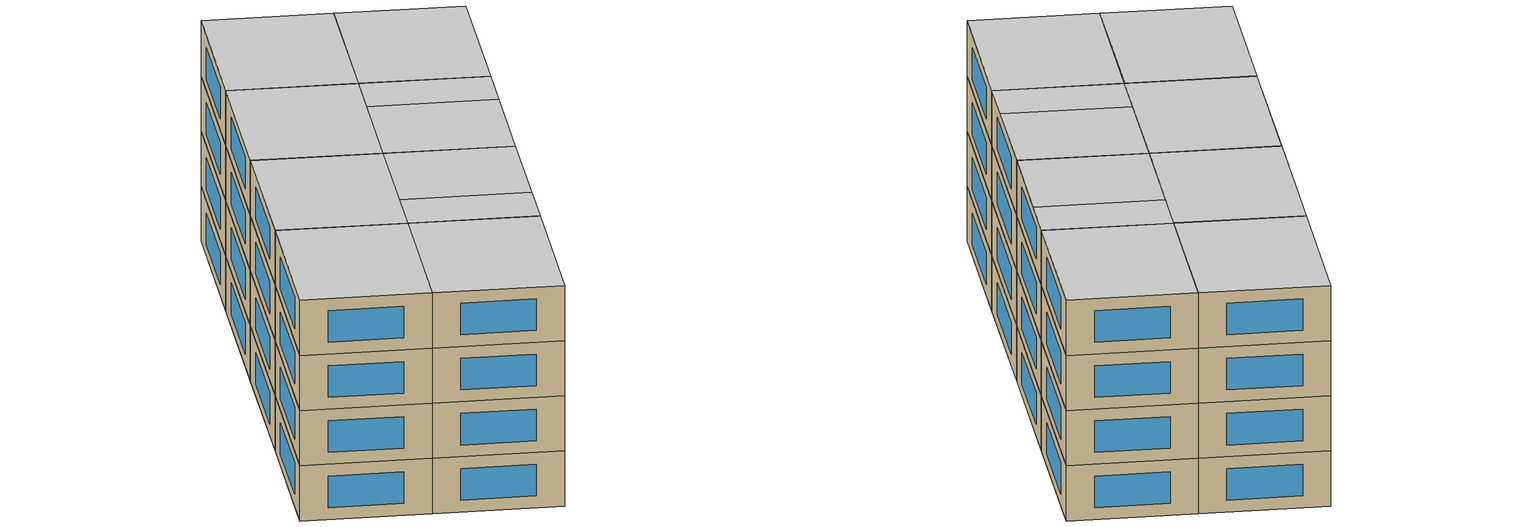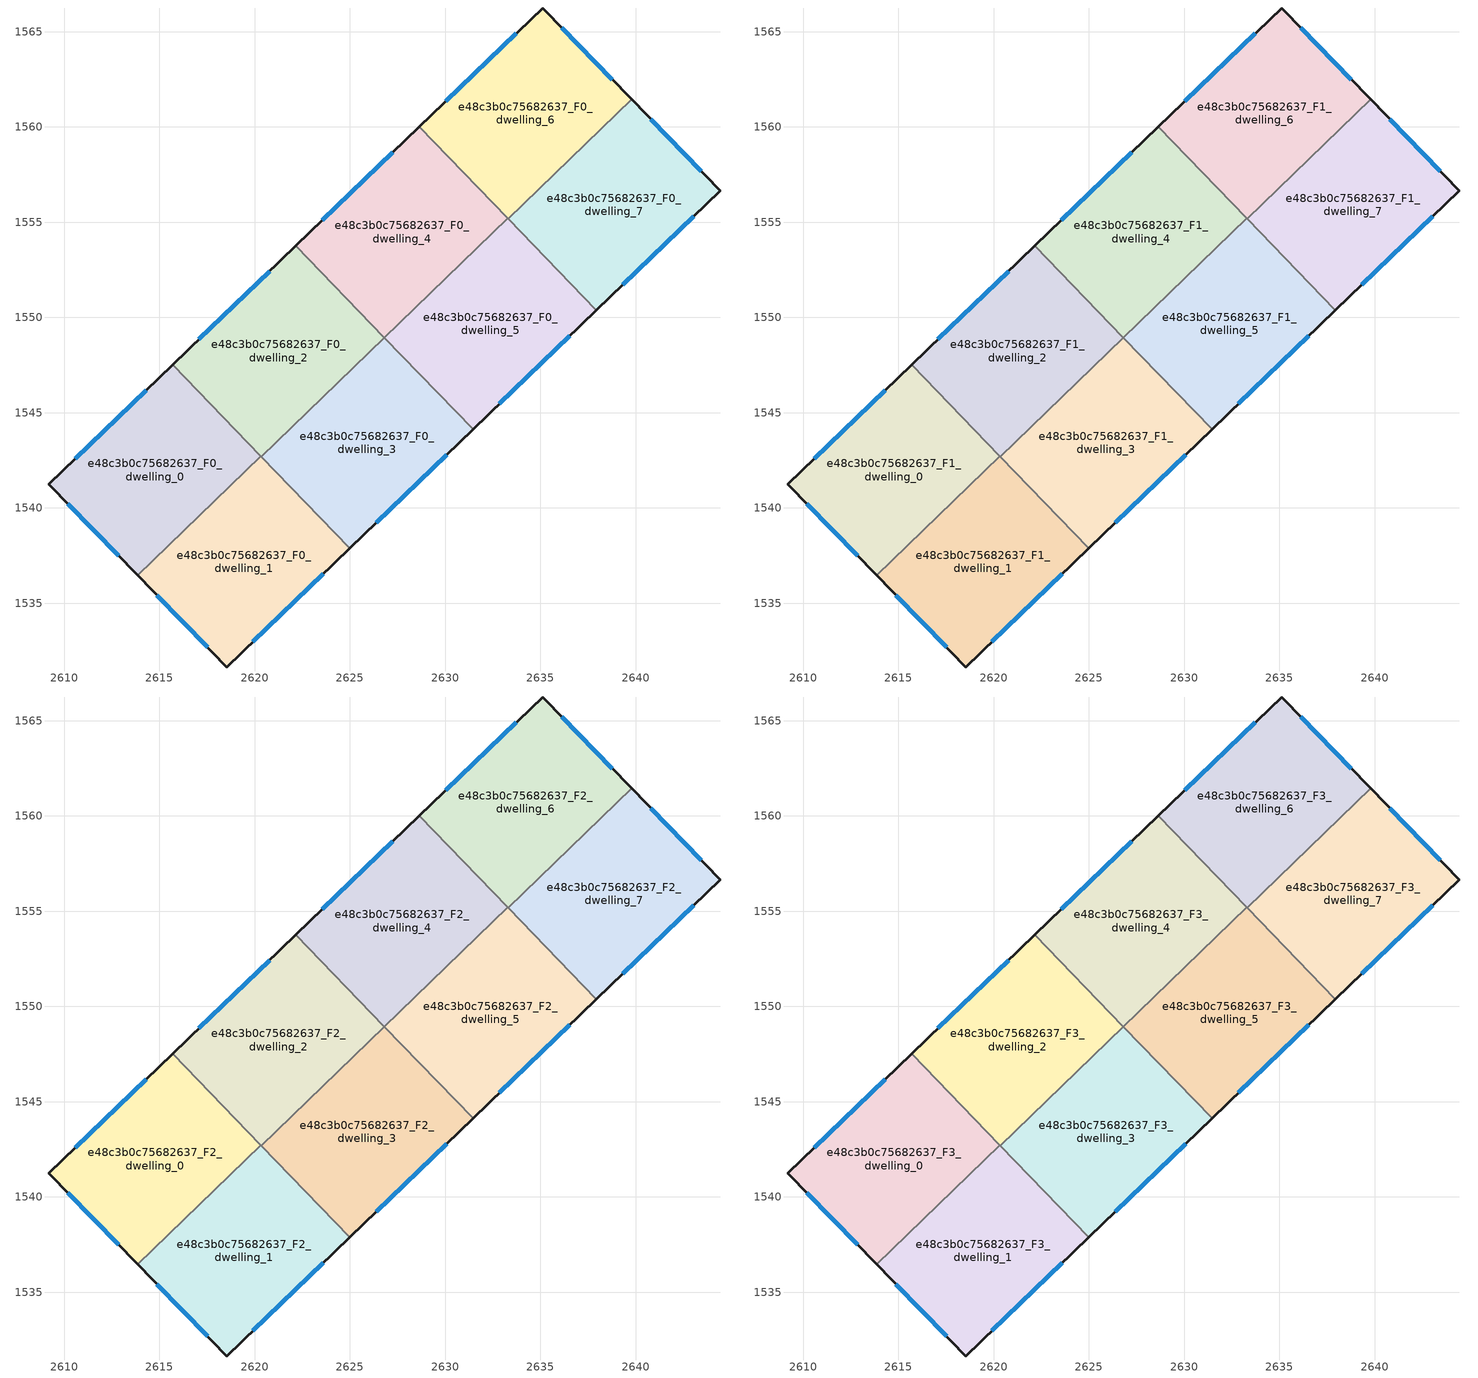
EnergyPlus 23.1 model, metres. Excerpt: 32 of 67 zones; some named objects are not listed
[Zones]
e48c3b0c75682637_F0_dwelling_0
 floor ground (EU_floor_Construction): 2615.69,1547.51 2620.33,1542.7 2613.86,1536.45 2609.2,1541.25 z0
 wall outside (EU_wall_Construction): 2615.69,1547.51 2609.2,1541.25 2613.86,1536.45 z0:3
 wall to e48c3b0c75682637_F0_dwelling_1 (EU_wall_Construction): 2613.86,1536.45 2620.33,1542.7 z0:3
 wall to e48c3b0c75682637_F0_dwelling_2 (EU_wall_Construction): 2620.33,1542.7 2615.69,1547.51 z0:3
 window (EU_Window_Construction): 2610.2,1540.22 2612.86,1537.48 / 2614.3,1546.17 2610.59,1542.59 z0.64:2.36
e48c3b0c75682637_F0_dwelling_1
 floor ground (EU_floor_Construction): 2620.33,1542.7 2624.99,1537.88 2618.53,1531.65 2613.86,1536.45 z0
 wall outside (EU_wall_Construction): 2613.86,1536.45 2618.53,1531.65 2624.99,1537.88 z0:3
 wall to e48c3b0c75682637_F0_dwelling_3 (EU_wall_Construction): 2624.99,1537.88 2620.34,1542.69 z0:3
 wall to e48c3b0c75682637_F0_dwelling_2 (EU_wall_Construction): 2620.34,1542.69 2620.33,1542.7 z0:3
 window (EU_Window_Construction): 2619.92,1532.98 2623.61,1536.54 / 2614.86,1535.42 2617.53,1532.68 z0.64:2.36
e48c3b0c75682637_F0_dwelling_2
 floor ground (EU_floor_Construction): 2622.17,1553.76 2626.82,1548.94 2620.34,1542.69 2615.69,1547.51 z0
 wall outside (EU_wall_Construction): 2622.17,1553.76 2615.69,1547.51 z0:3
 wall to e48c3b0c75682637_F0_dwelling_3 (EU_wall_Construction): 2620.34,1542.69 2626.82,1548.94 z0:3
 wall to e48c3b0c75682637_F0_dwelling_4 (EU_wall_Construction): 2626.82,1548.94 2622.17,1553.76 z0:3
 window (EU_Window_Construction): 2620.79,1552.42 2617.08,1548.85 z0.64:2.36
e48c3b0c75682637_F0_dwelling_3
 floor ground (EU_floor_Construction): 2626.82,1548.94 2631.47,1544.12 2624.99,1537.88 2620.34,1542.69 z0
 wall outside (EU_wall_Construction): 2624.99,1537.88 2631.47,1544.12 z0:3
 wall to e48c3b0c75682637_F0_dwelling_5 (EU_wall_Construction): 2631.47,1544.12 2626.82,1548.94 z0:3
 window (EU_Window_Construction): 2626.38,1539.21 2630.08,1542.79 z0.64:2.36
e48c3b0c75682637_F0_dwelling_4
 floor ground (EU_floor_Construction): 2628.65,1560.01 2633.3,1555.19 2626.82,1548.94 2622.17,1553.76 z0
 wall outside (EU_wall_Construction): 2628.65,1560.01 2622.17,1553.76 z0:3
 wall to e48c3b0c75682637_F0_dwelling_5 (EU_wall_Construction): 2626.82,1548.94 2633.3,1555.19 z0:3
 wall to e48c3b0c75682637_F0_dwelling_6 (EU_wall_Construction): 2633.3,1555.19 2628.65,1560.01 z0:3
 window (EU_Window_Construction): 2627.27,1558.67 2623.56,1555.1 z0.64:2.36
e48c3b0c75682637_F0_dwelling_5
 floor ground (EU_floor_Construction): 2633.3,1555.19 2637.95,1550.38 2631.47,1544.12 2626.82,1548.94 z0
 wall outside (EU_wall_Construction): 2631.47,1544.12 2637.95,1550.38 z0:3
 wall to e48c3b0c75682637_F0_dwelling_7 (EU_wall_Construction): 2637.95,1550.38 2633.31,1555.18 z0:3
 wall to e48c3b0c75682637_F0_dwelling_6 (EU_wall_Construction): 2633.31,1555.18 2633.3,1555.19 z0:3
 window (EU_Window_Construction): 2632.85,1545.46 2636.56,1549.04 z0.64:2.36
e48c3b0c75682637_F0_dwelling_6
 floor ground (EU_floor_Construction): 2635.12,1566.24 2639.79,1561.44 2633.31,1555.18 2628.65,1560.01 z0
 wall outside (EU_wall_Construction): 2639.79,1561.44 2635.12,1566.24 2628.65,1560.01 z0:3
 wall to e48c3b0c75682637_F0_dwelling_7 (EU_wall_Construction): 2633.31,1555.18 2639.79,1561.44 z0:3
 window (EU_Window_Construction): 2633.73,1564.9 2630.04,1561.34 / 2638.79,1562.47 2636.12,1565.21 z0.64:2.36
e48c3b0c75682637_F0_dwelling_7
 floor ground (EU_floor_Construction): 2639.79,1561.44 2644.45,1556.65 2637.95,1550.38 2633.31,1555.18 z0
 wall outside (EU_wall_Construction): 2637.95,1550.38 2644.45,1556.65 2639.79,1561.44 z0:3
 window (EU_Window_Construction): 2643.45,1557.67 2640.78,1560.41 / 2639.34,1551.72 2643.05,1555.3 z0.64:2.36
e48c3b0c75682637_F1_dwelling_0
 floor to e48c3b0c75682637_F0_dwelling_0 (EU_floor_Construction): 2615.69,1547.51 2620.33,1542.7 2613.86,1536.45 2609.2,1541.25 z3
 wall outside (EU_wall_Construction): 2615.69,1547.51 2609.2,1541.25 2613.86,1536.45 z3:6
 wall to e48c3b0c75682637_F1_dwelling_1 (EU_wall_Construction): 2613.86,1536.45 2620.33,1542.7 z3:6
 wall to e48c3b0c75682637_F1_dwelling_2 (EU_wall_Construction): 2620.33,1542.7 2615.69,1547.51 z3:6
 window (EU_Window_Construction): 2610.2,1540.22 2612.86,1537.48 / 2614.3,1546.17 2610.59,1542.59 z3.64:5.36
e48c3b0c75682637_F1_dwelling_1
 floor to e48c3b0c75682637_F0_dwelling_1 (EU_floor_Construction): 2620.33,1542.7 2624.99,1537.88 2618.53,1531.65 2613.86,1536.45 z3
 wall outside (EU_wall_Construction): 2613.86,1536.45 2618.53,1531.65 2624.99,1537.88 z3:6
 wall to e48c3b0c75682637_F1_dwelling_3 (EU_wall_Construction): 2624.99,1537.88 2620.34,1542.69 z3:6
 wall to e48c3b0c75682637_F1_dwelling_2 (EU_wall_Construction): 2620.34,1542.69 2620.33,1542.7 z3:6
 window (EU_Window_Construction): 2619.92,1532.98 2623.61,1536.54 / 2614.86,1535.42 2617.53,1532.68 z3.64:5.36
e48c3b0c75682637_F1_dwelling_2
 floor to e48c3b0c75682637_F0_dwelling_2 (EU_floor_Construction): 2622.17,1553.76 2626.82,1548.94 2620.34,1542.69 2615.69,1547.51 z3
 wall outside (EU_wall_Construction): 2622.17,1553.76 2615.69,1547.51 z3:6
 wall to e48c3b0c75682637_F1_dwelling_3 (EU_wall_Construction): 2620.34,1542.69 2626.82,1548.94 z3:6
 wall to e48c3b0c75682637_F1_dwelling_4 (EU_wall_Construction): 2626.82,1548.94 2622.17,1553.76 z3:6
 window (EU_Window_Construction): 2620.79,1552.42 2617.08,1548.85 z3.64:5.36
e48c3b0c75682637_F1_dwelling_3
 floor to e48c3b0c75682637_F0_dwelling_3 (EU_floor_Construction): 2626.82,1548.94 2631.47,1544.12 2624.99,1537.88 2620.34,1542.69 z3
 wall outside (EU_wall_Construction): 2624.99,1537.88 2631.47,1544.12 z3:6
 wall to e48c3b0c75682637_F1_dwelling_5 (EU_wall_Construction): 2631.47,1544.12 2626.82,1548.94 z3:6
 window (EU_Window_Construction): 2626.38,1539.21 2630.08,1542.79 z3.64:5.36
e48c3b0c75682637_F1_dwelling_4
 floor to e48c3b0c75682637_F0_dwelling_4 (EU_floor_Construction): 2628.65,1560.01 2633.3,1555.19 2626.82,1548.94 2622.17,1553.76 z3
 wall outside (EU_wall_Construction): 2628.65,1560.01 2622.17,1553.76 z3:6
 wall to e48c3b0c75682637_F1_dwelling_5 (EU_wall_Construction): 2626.82,1548.94 2633.3,1555.19 z3:6
 wall to e48c3b0c75682637_F1_dwelling_6 (EU_wall_Construction): 2633.3,1555.19 2628.65,1560.01 z3:6
 window (EU_Window_Construction): 2627.27,1558.67 2623.56,1555.1 z3.64:5.36
e48c3b0c75682637_F1_dwelling_5
 floor to e48c3b0c75682637_F0_dwelling_5 (EU_floor_Construction): 2633.3,1555.19 2637.95,1550.38 2631.47,1544.12 2626.82,1548.94 z3
 wall outside (EU_wall_Construction): 2631.47,1544.12 2637.95,1550.38 z3:6
 wall to e48c3b0c75682637_F1_dwelling_7 (EU_wall_Construction): 2637.95,1550.38 2633.31,1555.18 z3:6
 wall to e48c3b0c75682637_F1_dwelling_6 (EU_wall_Construction): 2633.31,1555.18 2633.3,1555.19 z3:6
 window (EU_Window_Construction): 2632.85,1545.46 2636.56,1549.04 z3.64:5.36
e48c3b0c75682637_F1_dwelling_6
 floor to e48c3b0c75682637_F0_dwelling_6 (EU_floor_Construction): 2635.12,1566.24 2639.79,1561.44 2633.31,1555.18 2628.65,1560.01 z3
 wall outside (EU_wall_Construction): 2639.79,1561.44 2635.12,1566.24 2628.65,1560.01 z3:6
 wall to e48c3b0c75682637_F1_dwelling_7 (EU_wall_Construction): 2633.31,1555.18 2639.79,1561.44 z3:6
 window (EU_Window_Construction): 2633.73,1564.9 2630.04,1561.34 / 2638.79,1562.47 2636.12,1565.21 z3.64:5.36
e48c3b0c75682637_F1_dwelling_7
 floor to e48c3b0c75682637_F0_dwelling_7 (EU_floor_Construction): 2639.79,1561.44 2644.45,1556.65 2637.95,1550.38 2633.31,1555.18 z3
 wall outside (EU_wall_Construction): 2637.95,1550.38 2644.45,1556.65 2639.79,1561.44 z3:6
 window (EU_Window_Construction): 2643.45,1557.67 2640.78,1560.41 / 2639.34,1551.72 2643.05,1555.3 z3.64:5.36
e48c3b0c75682637_F2_dwelling_0
 floor to e48c3b0c75682637_F1_dwelling_0 (EU_floor_Construction): 2615.69,1547.51 2620.33,1542.7 2613.86,1536.45 2609.2,1541.25 z6
 wall outside (EU_wall_Construction): 2615.69,1547.51 2609.2,1541.25 2613.86,1536.45 z6:9
 wall to e48c3b0c75682637_F2_dwelling_1 (EU_wall_Construction): 2613.86,1536.45 2620.33,1542.7 z6:9
 wall to e48c3b0c75682637_F2_dwelling_2 (EU_wall_Construction): 2620.33,1542.7 2615.69,1547.51 z6:9
 window (EU_Window_Construction): 2610.2,1540.22 2612.86,1537.48 / 2614.3,1546.17 2610.59,1542.59 z6.64:8.36
e48c3b0c75682637_F2_dwelling_1
 floor to e48c3b0c75682637_F1_dwelling_1 (EU_floor_Construction): 2620.33,1542.7 2624.99,1537.88 2618.53,1531.65 2613.86,1536.45 z6
 wall outside (EU_wall_Construction): 2613.86,1536.45 2618.53,1531.65 2624.99,1537.88 z6:9
 wall to e48c3b0c75682637_F2_dwelling_3 (EU_wall_Construction): 2624.99,1537.88 2620.34,1542.69 z6:9
 wall to e48c3b0c75682637_F2_dwelling_2 (EU_wall_Construction): 2620.34,1542.69 2620.33,1542.7 z6:9
 window (EU_Window_Construction): 2619.92,1532.98 2623.61,1536.54 / 2614.86,1535.42 2617.53,1532.68 z6.64:8.36
e48c3b0c75682637_F2_dwelling_2
 floor to e48c3b0c75682637_F1_dwelling_2 (EU_floor_Construction): 2622.17,1553.76 2626.82,1548.94 2620.34,1542.69 2615.69,1547.51 z6
 wall outside (EU_wall_Construction): 2622.17,1553.76 2615.69,1547.51 z6:9
 wall to e48c3b0c75682637_F2_dwelling_3 (EU_wall_Construction): 2620.34,1542.69 2626.82,1548.94 z6:9
 wall to e48c3b0c75682637_F2_dwelling_4 (EU_wall_Construction): 2626.82,1548.94 2622.17,1553.76 z6:9
 window (EU_Window_Construction): 2620.79,1552.42 2617.08,1548.85 z6.64:8.36
e48c3b0c75682637_F2_dwelling_3
 floor to e48c3b0c75682637_F1_dwelling_3 (EU_floor_Construction): 2626.82,1548.94 2631.47,1544.12 2624.99,1537.88 2620.34,1542.69 z6
 wall outside (EU_wall_Construction): 2624.99,1537.88 2631.47,1544.12 z6:9
 wall to e48c3b0c75682637_F2_dwelling_5 (EU_wall_Construction): 2631.47,1544.12 2626.82,1548.94 z6:9
 window (EU_Window_Construction): 2626.38,1539.21 2630.08,1542.79 z6.64:8.36
e48c3b0c75682637_F2_dwelling_4
 floor to e48c3b0c75682637_F1_dwelling_4 (EU_floor_Construction): 2628.65,1560.01 2633.3,1555.19 2626.82,1548.94 2622.17,1553.76 z6
 wall outside (EU_wall_Construction): 2628.65,1560.01 2622.17,1553.76 z6:9
 wall to e48c3b0c75682637_F2_dwelling_5 (EU_wall_Construction): 2626.82,1548.94 2633.3,1555.19 z6:9
 wall to e48c3b0c75682637_F2_dwelling_6 (EU_wall_Construction): 2633.3,1555.19 2628.65,1560.01 z6:9
 window (EU_Window_Construction): 2627.27,1558.67 2623.56,1555.1 z6.64:8.36
e48c3b0c75682637_F2_dwelling_5
 floor to e48c3b0c75682637_F1_dwelling_5 (EU_floor_Construction): 2633.3,1555.19 2637.95,1550.38 2631.47,1544.12 2626.82,1548.94 z6
 wall outside (EU_wall_Construction): 2631.47,1544.12 2637.95,1550.38 z6:9
 wall to e48c3b0c75682637_F2_dwelling_7 (EU_wall_Construction): 2637.95,1550.38 2633.31,1555.18 z6:9
 wall to e48c3b0c75682637_F2_dwelling_6 (EU_wall_Construction): 2633.31,1555.18 2633.3,1555.19 z6:9
 window (EU_Window_Construction): 2632.85,1545.46 2636.56,1549.04 z6.64:8.36
e48c3b0c75682637_F2_dwelling_6
 floor to e48c3b0c75682637_F1_dwelling_6 (EU_floor_Construction): 2635.12,1566.24 2639.79,1561.44 2633.31,1555.18 2628.65,1560.01 z6
 wall outside (EU_wall_Construction): 2639.79,1561.44 2635.12,1566.24 2628.65,1560.01 z6:9
 wall to e48c3b0c75682637_F2_dwelling_7 (EU_wall_Construction): 2633.31,1555.18 2639.79,1561.44 z6:9
 window (EU_Window_Construction): 2633.73,1564.9 2630.04,1561.34 / 2638.79,1562.47 2636.12,1565.21 z6.64:8.36
e48c3b0c75682637_F2_dwelling_7
 floor to e48c3b0c75682637_F1_dwelling_7 (EU_floor_Construction): 2639.79,1561.44 2644.45,1556.65 2637.95,1550.38 2633.31,1555.18 z6
 wall outside (EU_wall_Construction): 2637.95,1550.38 2644.45,1556.65 2639.79,1561.44 z6:9
 window (EU_Window_Construction): 2643.45,1557.67 2640.78,1560.41 / 2639.34,1551.72 2643.05,1555.3 z6.64:8.36
e48c3b0c75682637_F3_dwelling_0
 floor to e48c3b0c75682637_F2_dwelling_0 (EU_floor_Construction): 2615.69,1547.51 2620.33,1542.7 2613.86,1536.45 2609.2,1541.25 z9
 wall outside (EU_wall_Construction): 2615.69,1547.51 2609.2,1541.25 2613.86,1536.45 z9:12
 wall to e48c3b0c75682637_F3_dwelling_1 (EU_wall_Construction): 2613.86,1536.45 2620.33,1542.7 z9:12
 wall to e48c3b0c75682637_F3_dwelling_2 (EU_wall_Construction): 2620.33,1542.7 2615.69,1547.51 z9:12
 window (EU_Window_Construction): 2610.2,1540.22 2612.86,1537.48 / 2614.3,1546.17 2610.59,1542.59 z9.64:11.36
 ceiling to e48c3b0c75682637_F4_dwelling_3 (EU_floor_Construction): 2620.32,1542.69 2615.68,1547.5 2609.2,1541.25 2613.86,1536.45 z12
 ceiling to e48c3b0c75682637_F4_dwelling_2 (EU_floor_Construction): 2620.33,1542.7 2615.69,1547.51 2615.68,1547.5 2620.32,1542.69 z12
e48c3b0c75682637_F3_dwelling_1
 floor to e48c3b0c75682637_F2_dwelling_1 (EU_floor_Construction): 2620.33,1542.7 2624.99,1537.88 2618.53,1531.65 2613.86,1536.45 z9
 wall outside (EU_wall_Construction): 2613.86,1536.45 2618.53,1531.65 2624.99,1537.88 z9:12
 wall to e48c3b0c75682637_F3_dwelling_3 (EU_wall_Construction): 2624.99,1537.88 2620.34,1542.69 z9:12
 wall to e48c3b0c75682637_F3_dwelling_2 (EU_wall_Construction): 2620.34,1542.69 2620.33,1542.7 z9:12
 window (EU_Window_Construction): 2619.92,1532.98 2623.61,1536.54 / 2614.86,1535.42 2617.53,1532.68 z9.64:11.36
 ceiling to e48c3b0c75682637_F4_dwelling_6 (EU_floor_Construction): 2624.99,1537.88 2620.34,1542.69 2613.87,1536.45 2618.53,1531.65 z12
 ceiling to e48c3b0c75682637_F4_dwelling_3 (EU_floor_Construction): 2620.33,1542.68 2620.32,1542.69 2613.86,1536.45 2613.87,1536.45 z12
e48c3b0c75682637_F3_dwelling_2
 floor to e48c3b0c75682637_F2_dwelling_2 (EU_floor_Construction): 2622.17,1553.76 2626.82,1548.94 2620.34,1542.69 2615.69,1547.51 z9
 wall outside (EU_wall_Construction): 2622.17,1553.76 2615.69,1547.51 z9:12
 wall to e48c3b0c75682637_F3_dwelling_3 (EU_wall_Construction): 2620.34,1542.69 2626.82,1548.94 z9:12
 wall to e48c3b0c75682637_F3_dwelling_4 (EU_wall_Construction): 2626.82,1548.94 2622.17,1553.76 z9:12
 window (EU_Window_Construction): 2620.79,1552.42 2617.08,1548.85 z9.64:11.36
 ceiling to e48c3b0c75682637_F4_dwelling_2 (EU_floor_Construction): 2626.81,1548.93 2622.16,1553.75 2615.69,1547.51 2620.34,1542.69 z12
 ceiling to e48c3b0c75682637_F4_dwelling_1 (EU_floor_Construction): 2626.82,1548.94 2622.17,1553.76 2622.16,1553.75 2626.81,1548.93 z12
e48c3b0c75682637_F3_dwelling_3
 floor to e48c3b0c75682637_F2_dwelling_3 (EU_floor_Construction): 2626.82,1548.94 2631.47,1544.12 2624.99,1537.88 2620.34,1542.69 z9
 wall outside (EU_wall_Construction): 2624.99,1537.88 2631.47,1544.12 z9:12
 wall to e48c3b0c75682637_F3_dwelling_5 (EU_wall_Construction): 2631.47,1544.12 2626.82,1548.94 z9:12
 window (EU_Window_Construction): 2626.38,1539.21 2630.08,1542.79 z9.64:11.36
 ceiling to e48c3b0c75682637_F4_dwelling_6 (EU_floor_Construction): 2627.16,1539.97 2622.51,1544.79 2620.34,1542.69 2624.99,1537.88 z12
 ceiling to e48c3b0c75682637_F4_dwelling_5 (EU_floor_Construction): 2631.47,1544.13 2626.82,1548.94 2622.51,1544.79 2627.16,1539.97 z12
e48c3b0c75682637_F3_dwelling_4
 floor to e48c3b0c75682637_F2_dwelling_4 (EU_floor_Construction): 2628.65,1560.01 2633.3,1555.19 2626.82,1548.94 2622.17,1553.76 z9
 wall outside (EU_wall_Construction): 2628.65,1560.01 2622.17,1553.76 z9:12
 wall to e48c3b0c75682637_F3_dwelling_5 (EU_wall_Construction): 2626.82,1548.94 2633.3,1555.19 z9:12
 wall to e48c3b0c75682637_F3_dwelling_6 (EU_wall_Construction): 2633.3,1555.19 2628.65,1560.01 z9:12
 window (EU_Window_Construction): 2627.27,1558.67 2623.56,1555.1 z9.64:11.36
 ceiling to e48c3b0c75682637_F4_dwelling_1 (EU_floor_Construction): 2633.29,1555.18 2628.64,1560 2622.17,1553.76 2626.82,1548.94 z12
 ceiling to e48c3b0c75682637_F4_dwelling_0 (EU_floor_Construction): 2633.3,1555.19 2628.65,1560.01 2628.64,1560 2633.29,1555.18 z12
e48c3b0c75682637_F3_dwelling_5
 floor to e48c3b0c75682637_F2_dwelling_5 (EU_floor_Construction): 2633.3,1555.19 2637.95,1550.38 2631.47,1544.12 2626.82,1548.94 z9
 wall outside (EU_wall_Construction): 2631.47,1544.12 2637.95,1550.38 z9:12
 wall to e48c3b0c75682637_F3_dwelling_7 (EU_wall_Construction): 2637.95,1550.38 2633.31,1555.18 z9:12
 wall to e48c3b0c75682637_F3_dwelling_6 (EU_wall_Construction): 2633.31,1555.18 2633.3,1555.19 z9:12
 window (EU_Window_Construction): 2632.85,1545.46 2636.56,1549.04 z9.64:11.36
 ceiling to e48c3b0c75682637_F4_dwelling_5 (EU_floor_Construction): 2635.8,1548.3 2631.15,1553.12 2626.82,1548.94 2631.47,1544.13 z12
 ceiling to e48c3b0c75682637_F4_dwelling_4 (EU_floor_Construction): 2637.95,1550.38 2633.3,1555.19 2631.15,1553.12 2635.8,1548.3 z12
e48c3b0c75682637_F3_dwelling_6
 floor to e48c3b0c75682637_F2_dwelling_6 (EU_floor_Construction): 2635.12,1566.24 2639.79,1561.44 2633.31,1555.18 2628.65,1560.01 z9
 wall outside (EU_wall_Construction): 2639.79,1561.44 2635.12,1566.24 2628.65,1560.01 z9:12
 wall to e48c3b0c75682637_F3_dwelling_7 (EU_wall_Construction): 2633.31,1555.18 2639.79,1561.44 z9:12
 window (EU_Window_Construction): 2633.73,1564.9 2630.04,1561.34 / 2638.79,1562.47 2636.12,1565.21 z9.64:11.36
 ceiling to e48c3b0c75682637_F4_dwelling_0 (EU_floor_Construction): 2639.78,1561.45 2635.12,1566.24 2628.65,1560.01 2633.3,1555.19 z12
 ceiling to e48c3b0c75682637_F4_dwelling_4 (EU_floor_Construction): 2639.79,1561.44 2639.78,1561.45 2633.3,1555.19 2633.31,1555.18 z12
e48c3b0c75682637_F3_dwelling_7
 floor to e48c3b0c75682637_F2_dwelling_7 (EU_floor_Construction): 2639.79,1561.44 2644.45,1556.65 2637.95,1550.38 2633.31,1555.18 z9
 wall outside (EU_wall_Construction): 2637.95,1550.38 2644.45,1556.65 2639.79,1561.44 z9:12
 window (EU_Window_Construction): 2643.45,1557.67 2640.78,1560.41 / 2639.34,1551.72 2643.05,1555.3 z9.64:11.36
 ceiling to e48c3b0c75682637_F4_dwelling_4 (EU_floor_Construction): 2644.45,1556.65 2639.79,1561.44 2633.31,1555.18 2637.95,1550.38 z12
[Building]
EU S2 Campaign: North Axis=0; Terrain=City; Solar Distribution=FullExterior
[Site:Location]
Yerevan-Zvartnots.Intl.AP: Latitude=40.15; Longitude=44.383; Time Zone=4; Elevation=854
[SizingPeriod:WeatherFileDays]
AnnualSizingPeriod: Begin Month=1; Begin Day of Month=1; End Month=12; End Day of Month=31; Day of Week for Start Day=Monday; Use Weather File Daylight Saving Period=No; Use Weather File Rain and Snow Indicators=No
[MATERIAL]
EU_InternalMass_Material: Roughness=MediumRough; Thickness=0.1; Conductivity=1; Density=1800; Specific Heat=900; Thermal Absorptance=0.9; Solar Absorptance=0.7; Visible Absorptance=0.7
[MATERIAL:NOMASS] Roughness=MediumRough; Thermal Absorptance=0.9; Solar Absorptance=0.7; Visible Absorptance=0.7
Name | Thermal Resistance
EU_wall_NoMass | 1.05043
EU_floor_NoMass | 0.478065
[WINDOWMATERIAL:SIMPLEGLAZINGSYSTEM]
EU_Window_SimpleGlazing: UFactor=2.5566; Solar Heat Gain Coefficient=0.75; Visible Transmittance=0.75
[CONSTRUCTION]
EU_wall_Construction: EU_wall_NoMass
EU_floor_Construction: EU_floor_NoMass
EU_Window_Construction: EU_Window_SimpleGlazing
EU_InternalMass_Construction: EU_InternalMass_Material
[ZONE] Type=1; Multiplier=1; Ceiling Height=autocalculate; Floor Area=autocalculate; Part of Total Floor Area=Yes
Name | Volume
e48c3b0c75682637_F0_dwelling_0; e48c3b0c75682637_F1_dwelling_0; e48c3b0c75682637_F2_dwelling_0; e48c3b0c75682637_F3_dwelling_0; e48c3b0c75682637_F0_dwelling_3; e48c3b0c75682637_F1_dwelling_3; e48c3b0c75682637_F2_dwelling_3; e48c3b0c75682637_F3_dwelling_3 | 180.735
e48c3b0c75682637_F0_dwelling_1; e48c3b0c75682637_F1_dwelling_1; e48c3b0c75682637_F2_dwelling_1; e48c3b0c75682637_F3_dwelling_1 | 180.736
e48c3b0c75682637_F0_dwelling_2; e48c3b0c75682637_F1_dwelling_2; e48c3b0c75682637_F2_dwelling_2; e48c3b0c75682637_F3_dwelling_2 | 180.753
e48c3b0c75682637_F0_dwelling_4; e48c3b0c75682637_F1_dwelling_4; e48c3b0c75682637_F2_dwelling_4; e48c3b0c75682637_F3_dwelling_4 | 180.738
e48c3b0c75682637_F0_dwelling_5; e48c3b0c75682637_F1_dwelling_5; e48c3b0c75682637_F2_dwelling_5; e48c3b0c75682637_F3_dwelling_5 | 180.754
e48c3b0c75682637_F0_dwelling_6; e48c3b0c75682637_F1_dwelling_6; e48c3b0c75682637_F2_dwelling_6; e48c3b0c75682637_F3_dwelling_6 | 180.728
e48c3b0c75682637_F0_dwelling_7; e48c3b0c75682637_F1_dwelling_7; e48c3b0c75682637_F2_dwelling_7; e48c3b0c75682637_F3_dwelling_7 | 180.757
[INTERNALMASS] Construction=EU_InternalMass_Construction
Name | Zone or ZoneList | Surface Area
e48c3b0c75682637_F0_dwelling_0_EU_InternalMass | e48c3b0c75682637_F0_dwelling_0 | 60.245
e48c3b0c75682637_F0_dwelling_1_EU_InternalMass | e48c3b0c75682637_F0_dwelling_1 | 60.2454
e48c3b0c75682637_F0_dwelling_2_EU_InternalMass | e48c3b0c75682637_F0_dwelling_2 | 60.251
e48c3b0c75682637_F0_dwelling_3_EU_InternalMass | e48c3b0c75682637_F0_dwelling_3 | 60.2451
e48c3b0c75682637_F0_dwelling_4_EU_InternalMass | e48c3b0c75682637_F0_dwelling_4 | 60.2461
e48c3b0c75682637_F0_dwelling_5_EU_InternalMass | e48c3b0c75682637_F0_dwelling_5 | 60.2513
e48c3b0c75682637_F0_dwelling_6_EU_InternalMass | e48c3b0c75682637_F0_dwelling_6 | 60.2428
e48c3b0c75682637_F0_dwelling_7_EU_InternalMass | e48c3b0c75682637_F0_dwelling_7 | 60.252
e48c3b0c75682637_F1_dwelling_0_EU_InternalMass | e48c3b0c75682637_F1_dwelling_0 | 60.245
e48c3b0c75682637_F1_dwelling_1_EU_InternalMass | e48c3b0c75682637_F1_dwelling_1 | 60.2454
e48c3b0c75682637_F1_dwelling_2_EU_InternalMass | e48c3b0c75682637_F1_dwelling_2 | 60.251
e48c3b0c75682637_F1_dwelling_3_EU_InternalMass | e48c3b0c75682637_F1_dwelling_3 | 60.2451
e48c3b0c75682637_F1_dwelling_4_EU_InternalMass | e48c3b0c75682637_F1_dwelling_4 | 60.2461
e48c3b0c75682637_F1_dwelling_5_EU_InternalMass | e48c3b0c75682637_F1_dwelling_5 | 60.2513
e48c3b0c75682637_F1_dwelling_6_EU_InternalMass | e48c3b0c75682637_F1_dwelling_6 | 60.2428
e48c3b0c75682637_F1_dwelling_7_EU_InternalMass | e48c3b0c75682637_F1_dwelling_7 | 60.252
e48c3b0c75682637_F2_dwelling_0_EU_InternalMass | e48c3b0c75682637_F2_dwelling_0 | 60.245
e48c3b0c75682637_F2_dwelling_1_EU_InternalMass | e48c3b0c75682637_F2_dwelling_1 | 60.2454
e48c3b0c75682637_F2_dwelling_2_EU_InternalMass | e48c3b0c75682637_F2_dwelling_2 | 60.251
e48c3b0c75682637_F2_dwelling_3_EU_InternalMass | e48c3b0c75682637_F2_dwelling_3 | 60.2451
e48c3b0c75682637_F2_dwelling_4_EU_InternalMass | e48c3b0c75682637_F2_dwelling_4 | 60.2461
e48c3b0c75682637_F2_dwelling_5_EU_InternalMass | e48c3b0c75682637_F2_dwelling_5 | 60.2513
e48c3b0c75682637_F2_dwelling_6_EU_InternalMass | e48c3b0c75682637_F2_dwelling_6 | 60.2428
e48c3b0c75682637_F2_dwelling_7_EU_InternalMass | e48c3b0c75682637_F2_dwelling_7 | 60.252
e48c3b0c75682637_F3_dwelling_0_EU_InternalMass | e48c3b0c75682637_F3_dwelling_0 | 60.245
e48c3b0c75682637_F3_dwelling_1_EU_InternalMass | e48c3b0c75682637_F3_dwelling_1 | 60.2454
e48c3b0c75682637_F3_dwelling_2_EU_InternalMass | e48c3b0c75682637_F3_dwelling_2 | 60.251
e48c3b0c75682637_F3_dwelling_3_EU_InternalMass | e48c3b0c75682637_F3_dwelling_3 | 60.2451
e48c3b0c75682637_F3_dwelling_4_EU_InternalMass | e48c3b0c75682637_F3_dwelling_4 | 60.2461
e48c3b0c75682637_F3_dwelling_5_EU_InternalMass | e48c3b0c75682637_F3_dwelling_5 | 60.2513
e48c3b0c75682637_F3_dwelling_6_EU_InternalMass | e48c3b0c75682637_F3_dwelling_6 | 60.2428
e48c3b0c75682637_F3_dwelling_7_EU_InternalMass | e48c3b0c75682637_F3_dwelling_7 | 60.252
[OTHEREQUIPMENT] Fuel Type=Electricity; Design Level Calculation Method=Watts/Area; Power per Zone Floor Area=1; Fraction Latent=0; Fraction Radiant=0; Fraction Lost=0; Carbon Dioxide Generation Rate=0; EndUse Subcategory=EU_Step8_InternalGains
Name | Zone or ZoneList or Space or SpaceList | Schedule
EU_Step8_InternalGain_e48c3b0c75682637_F0_dwelling_0_f000 | e48c3b0c75682637_F0_dwelling_0 | EU_Step8_GainSchedule_e48c3b0c75682637_F0_dwelling_0_f000
EU_Step8_InternalGain_e48c3b0c75682637_F0_dwelling_1_f000 | e48c3b0c75682637_F0_dwelling_1 | EU_Step8_GainSchedule_e48c3b0c75682637_F0_dwelling_1_f000
EU_Step8_InternalGain_e48c3b0c75682637_F0_dwelling_2_f000 | e48c3b0c75682637_F0_dwelling_2 | EU_Step8_GainSchedule_e48c3b0c75682637_F0_dwelling_2_f000
EU_Step8_InternalGain_e48c3b0c75682637_F0_dwelling_3_f000 | e48c3b0c75682637_F0_dwelling_3 | EU_Step8_GainSchedule_e48c3b0c75682637_F0_dwelling_3_f000
EU_Step8_InternalGain_e48c3b0c75682637_F0_dwelling_4_f000 | e48c3b0c75682637_F0_dwelling_4 | EU_Step8_GainSchedule_e48c3b0c75682637_F0_dwelling_4_f000
EU_Step8_InternalGain_e48c3b0c75682637_F0_dwelling_5_f000 | e48c3b0c75682637_F0_dwelling_5 | EU_Step8_GainSchedule_e48c3b0c75682637_F0_dwelling_5_f000
EU_Step8_InternalGain_e48c3b0c75682637_F0_dwelling_6_f000 | e48c3b0c75682637_F0_dwelling_6 | EU_Step8_GainSchedule_e48c3b0c75682637_F0_dwelling_6_f000
EU_Step8_InternalGain_e48c3b0c75682637_F0_dwelling_7_f000 | e48c3b0c75682637_F0_dwelling_7 | EU_Step8_GainSchedule_e48c3b0c75682637_F0_dwelling_7_f000
EU_Step8_InternalGain_e48c3b0c75682637_F1_dwelling_0_f000 | e48c3b0c75682637_F1_dwelling_0 | EU_Step8_GainSchedule_e48c3b0c75682637_F1_dwelling_0_f000
EU_Step8_InternalGain_e48c3b0c75682637_F1_dwelling_1_f000 | e48c3b0c75682637_F1_dwelling_1 | EU_Step8_GainSchedule_e48c3b0c75682637_F1_dwelling_1_f000
EU_Step8_InternalGain_e48c3b0c75682637_F1_dwelling_2_f000 | e48c3b0c75682637_F1_dwelling_2 | EU_Step8_GainSchedule_e48c3b0c75682637_F1_dwelling_2_f000
EU_Step8_InternalGain_e48c3b0c75682637_F1_dwelling_3_f000 | e48c3b0c75682637_F1_dwelling_3 | EU_Step8_GainSchedule_e48c3b0c75682637_F1_dwelling_3_f000
EU_Step8_InternalGain_e48c3b0c75682637_F1_dwelling_4_f000 | e48c3b0c75682637_F1_dwelling_4 | EU_Step8_GainSchedule_e48c3b0c75682637_F1_dwelling_4_f000
EU_Step8_InternalGain_e48c3b0c75682637_F1_dwelling_5_f000 | e48c3b0c75682637_F1_dwelling_5 | EU_Step8_GainSchedule_e48c3b0c75682637_F1_dwelling_5_f000
EU_Step8_InternalGain_e48c3b0c75682637_F1_dwelling_6_f000 | e48c3b0c75682637_F1_dwelling_6 | EU_Step8_GainSchedule_e48c3b0c75682637_F1_dwelling_6_f000
EU_Step8_InternalGain_e48c3b0c75682637_F1_dwelling_7_f000 | e48c3b0c75682637_F1_dwelling_7 | EU_Step8_GainSchedule_e48c3b0c75682637_F1_dwelling_7_f000
EU_Step8_InternalGain_e48c3b0c75682637_F2_dwelling_0_f000 | e48c3b0c75682637_F2_dwelling_0 | EU_Step8_GainSchedule_e48c3b0c75682637_F2_dwelling_0_f000
EU_Step8_InternalGain_e48c3b0c75682637_F2_dwelling_1_f000 | e48c3b0c75682637_F2_dwelling_1 | EU_Step8_GainSchedule_e48c3b0c75682637_F2_dwelling_1_f000
EU_Step8_InternalGain_e48c3b0c75682637_F2_dwelling_2_f000 | e48c3b0c75682637_F2_dwelling_2 | EU_Step8_GainSchedule_e48c3b0c75682637_F2_dwelling_2_f000
EU_Step8_InternalGain_e48c3b0c75682637_F2_dwelling_3_f000 | e48c3b0c75682637_F2_dwelling_3 | EU_Step8_GainSchedule_e48c3b0c75682637_F2_dwelling_3_f000
EU_Step8_InternalGain_e48c3b0c75682637_F2_dwelling_4_f000 | e48c3b0c75682637_F2_dwelling_4 | EU_Step8_GainSchedule_e48c3b0c75682637_F2_dwelling_4_f000
EU_Step8_InternalGain_e48c3b0c75682637_F2_dwelling_5_f000 | e48c3b0c75682637_F2_dwelling_5 | EU_Step8_GainSchedule_e48c3b0c75682637_F2_dwelling_5_f000
EU_Step8_InternalGain_e48c3b0c75682637_F2_dwelling_6_f000 | e48c3b0c75682637_F2_dwelling_6 | EU_Step8_GainSchedule_e48c3b0c75682637_F2_dwelling_6_f000
EU_Step8_InternalGain_e48c3b0c75682637_F2_dwelling_7_f000 | e48c3b0c75682637_F2_dwelling_7 | EU_Step8_GainSchedule_e48c3b0c75682637_F2_dwelling_7_f000
EU_Step8_InternalGain_e48c3b0c75682637_F3_dwelling_0_f000 | e48c3b0c75682637_F3_dwelling_0 | EU_Step8_GainSchedule_e48c3b0c75682637_F3_dwelling_0_f000
EU_Step8_InternalGain_e48c3b0c75682637_F3_dwelling_1_f000 | e48c3b0c75682637_F3_dwelling_1 | EU_Step8_GainSchedule_e48c3b0c75682637_F3_dwelling_1_f000
EU_Step8_InternalGain_e48c3b0c75682637_F3_dwelling_2_f000 | e48c3b0c75682637_F3_dwelling_2 | EU_Step8_GainSchedule_e48c3b0c75682637_F3_dwelling_2_f000
EU_Step8_InternalGain_e48c3b0c75682637_F3_dwelling_3_f000 | e48c3b0c75682637_F3_dwelling_3 | EU_Step8_GainSchedule_e48c3b0c75682637_F3_dwelling_3_f000
EU_Step8_InternalGain_e48c3b0c75682637_F3_dwelling_4_f000 | e48c3b0c75682637_F3_dwelling_4 | EU_Step8_GainSchedule_e48c3b0c75682637_F3_dwelling_4_f000
EU_Step8_InternalGain_e48c3b0c75682637_F3_dwelling_5_f000 | e48c3b0c75682637_F3_dwelling_5 | EU_Step8_GainSchedule_e48c3b0c75682637_F3_dwelling_5_f000
EU_Step8_InternalGain_e48c3b0c75682637_F3_dwelling_6_f000 | e48c3b0c75682637_F3_dwelling_6 | EU_Step8_GainSchedule_e48c3b0c75682637_F3_dwelling_6_f000
EU_Step8_InternalGain_e48c3b0c75682637_F3_dwelling_7_f000 | e48c3b0c75682637_F3_dwelling_7 | EU_Step8_GainSchedule_e48c3b0c75682637_F3_dwelling_7_f000
[ZONEVENTILATION:DESIGNFLOWRATE] Schedule=EU_AlwaysOn; Design Flow Rate Calculation Method=AirChanges/Hour; Air Changes per Hour=0.557805; Ventilation Type=Natural; Fan Pressure Rise=0; Fan Total Efficiency=1; Constant Term Coefficient=1; Temperature Term Coefficient=0; Velocity Term Coefficient=0; Velocity Squared Term Coefficient=0; Minimum Indoor Temperature=-100; Maximum Indoor Temperature=100; Delta Temperature=-100; Minimum Outdoor Temperature=-100; Maximum Outdoor Temperature=100; Maximum Wind Speed=40
Name | Zone or ZoneList or Space or SpaceList
EU_ConstantAir_e48c3b0c75682637_F0_dwelling_0 | e48c3b0c75682637_F0_dwelling_0
EU_ConstantAir_e48c3b0c75682637_F0_dwelling_1 | e48c3b0c75682637_F0_dwelling_1
EU_ConstantAir_e48c3b0c75682637_F0_dwelling_2 | e48c3b0c75682637_F0_dwelling_2
EU_ConstantAir_e48c3b0c75682637_F0_dwelling_3 | e48c3b0c75682637_F0_dwelling_3
EU_ConstantAir_e48c3b0c75682637_F0_dwelling_4 | e48c3b0c75682637_F0_dwelling_4
EU_ConstantAir_e48c3b0c75682637_F0_dwelling_5 | e48c3b0c75682637_F0_dwelling_5
EU_ConstantAir_e48c3b0c75682637_F0_dwelling_6 | e48c3b0c75682637_F0_dwelling_6
EU_ConstantAir_e48c3b0c75682637_F0_dwelling_7 | e48c3b0c75682637_F0_dwelling_7
EU_ConstantAir_e48c3b0c75682637_F1_dwelling_0 | e48c3b0c75682637_F1_dwelling_0
EU_ConstantAir_e48c3b0c75682637_F1_dwelling_1 | e48c3b0c75682637_F1_dwelling_1
EU_ConstantAir_e48c3b0c75682637_F1_dwelling_2 | e48c3b0c75682637_F1_dwelling_2
EU_ConstantAir_e48c3b0c75682637_F1_dwelling_3 | e48c3b0c75682637_F1_dwelling_3
EU_ConstantAir_e48c3b0c75682637_F1_dwelling_4 | e48c3b0c75682637_F1_dwelling_4
EU_ConstantAir_e48c3b0c75682637_F1_dwelling_5 | e48c3b0c75682637_F1_dwelling_5
EU_ConstantAir_e48c3b0c75682637_F1_dwelling_6 | e48c3b0c75682637_F1_dwelling_6
EU_ConstantAir_e48c3b0c75682637_F1_dwelling_7 | e48c3b0c75682637_F1_dwelling_7
EU_ConstantAir_e48c3b0c75682637_F2_dwelling_0 | e48c3b0c75682637_F2_dwelling_0
EU_ConstantAir_e48c3b0c75682637_F2_dwelling_1 | e48c3b0c75682637_F2_dwelling_1
EU_ConstantAir_e48c3b0c75682637_F2_dwelling_2 | e48c3b0c75682637_F2_dwelling_2
EU_ConstantAir_e48c3b0c75682637_F2_dwelling_3 | e48c3b0c75682637_F2_dwelling_3
EU_ConstantAir_e48c3b0c75682637_F2_dwelling_4 | e48c3b0c75682637_F2_dwelling_4
EU_ConstantAir_e48c3b0c75682637_F2_dwelling_5 | e48c3b0c75682637_F2_dwelling_5
EU_ConstantAir_e48c3b0c75682637_F2_dwelling_6 | e48c3b0c75682637_F2_dwelling_6
EU_ConstantAir_e48c3b0c75682637_F2_dwelling_7 | e48c3b0c75682637_F2_dwelling_7
EU_ConstantAir_e48c3b0c75682637_F3_dwelling_0 | e48c3b0c75682637_F3_dwelling_0
EU_ConstantAir_e48c3b0c75682637_F3_dwelling_1 | e48c3b0c75682637_F3_dwelling_1
EU_ConstantAir_e48c3b0c75682637_F3_dwelling_2 | e48c3b0c75682637_F3_dwelling_2
EU_ConstantAir_e48c3b0c75682637_F3_dwelling_3 | e48c3b0c75682637_F3_dwelling_3
EU_ConstantAir_e48c3b0c75682637_F3_dwelling_4 | e48c3b0c75682637_F3_dwelling_4
EU_ConstantAir_e48c3b0c75682637_F3_dwelling_5 | e48c3b0c75682637_F3_dwelling_5
EU_ConstantAir_e48c3b0c75682637_F3_dwelling_6 | e48c3b0c75682637_F3_dwelling_6
EU_ConstantAir_e48c3b0c75682637_F3_dwelling_7 | e48c3b0c75682637_F3_dwelling_7
[HVACTEMPLATE:THERMOSTAT] Constant Heating Setpoint=20; Constant Cooling Setpoint=50
EU_HeatOnly_e48c3b0c75682637_F0_dwelling_0; EU_HeatOnly_e48c3b0c75682637_F0_dwelling_1; EU_HeatOnly_e48c3b0c75682637_F0_dwelling_2; EU_HeatOnly_e48c3b0c75682637_F0_dwelling_3; EU_HeatOnly_e48c3b0c75682637_F0_dwelling_4; EU_HeatOnly_e48c3b0c75682637_F0_dwelling_5; EU_HeatOnly_e48c3b0c75682637_F0_dwelling_6; EU_HeatOnly_e48c3b0c75682637_F0_dwelling_7; EU_HeatOnly_e48c3b0c75682637_F1_dwelling_0; EU_HeatOnly_e48c3b0c75682637_F1_dwelling_1; EU_HeatOnly_e48c3b0c75682637_F1_dwelling_2; EU_HeatOnly_e48c3b0c75682637_F1_dwelling_3; EU_HeatOnly_e48c3b0c75682637_F1_dwelling_4; EU_HeatOnly_e48c3b0c75682637_F1_dwelling_5; EU_HeatOnly_e48c3b0c75682637_F1_dwelling_6; EU_HeatOnly_e48c3b0c75682637_F1_dwelling_7; EU_HeatOnly_e48c3b0c75682637_F2_dwelling_0; EU_HeatOnly_e48c3b0c75682637_F2_dwelling_1; EU_HeatOnly_e48c3b0c75682637_F2_dwelling_2; EU_HeatOnly_e48c3b0c75682637_F2_dwelling_3; EU_HeatOnly_e48c3b0c75682637_F2_dwelling_4; EU_HeatOnly_e48c3b0c75682637_F2_dwelling_5
[HVACTEMPLATE:ZONE:IDEALLOADSAIRSYSTEM] System Availability Schedule=EU_AlwaysOn; Maximum Heating Supply Air Temperature=50; Minimum Cooling Supply Air Temperature=13; Maximum Heating Supply Air Humidity Ratio=0.0156; Minimum Cooling Supply Air Humidity Ratio=0.0077; Heating Limit=NoLimit; Cooling Limit=NoLimit; Heating Availability Schedule=EU_AlwaysOn; Cooling Availability Schedule=EU_CoolingOff; Dehumidification Control Type=ConstantSensibleHeatRatio; Cooling Sensible Heat Ratio=0.7; Dehumidification Setpoint=60; Humidification Control Type=None; Humidification Setpoint=30; Outdoor Air Method=None; Outdoor Air Flow Rate per Person=0.00944; Outdoor Air Flow Rate per Zone Floor Area=0; Outdoor Air Flow Rate per Zone=0; Demand Controlled Ventilation Type=None; Outdoor Air Economizer Type=NoEconomizer; Heat Recovery Type=None; Sensible Heat Recovery Effectiveness=0.7; Latent Heat Recovery Effectiveness=0.65
Name | Template Thermostat
e48c3b0c75682637_F0_dwelling_0 | EU_HeatOnly_e48c3b0c75682637_F0_dwelling_0
e48c3b0c75682637_F0_dwelling_1 | EU_HeatOnly_e48c3b0c75682637_F0_dwelling_1
e48c3b0c75682637_F0_dwelling_2 | EU_HeatOnly_e48c3b0c75682637_F0_dwelling_2
e48c3b0c75682637_F0_dwelling_3 | EU_HeatOnly_e48c3b0c75682637_F0_dwelling_3
e48c3b0c75682637_F0_dwelling_4 | EU_HeatOnly_e48c3b0c75682637_F0_dwelling_4
e48c3b0c75682637_F0_dwelling_5 | EU_HeatOnly_e48c3b0c75682637_F0_dwelling_5
e48c3b0c75682637_F0_dwelling_6 | EU_HeatOnly_e48c3b0c75682637_F0_dwelling_6
e48c3b0c75682637_F0_dwelling_7 | EU_HeatOnly_e48c3b0c75682637_F0_dwelling_7
e48c3b0c75682637_F1_dwelling_0 | EU_HeatOnly_e48c3b0c75682637_F1_dwelling_0
e48c3b0c75682637_F1_dwelling_1 | EU_HeatOnly_e48c3b0c75682637_F1_dwelling_1
e48c3b0c75682637_F1_dwelling_2 | EU_HeatOnly_e48c3b0c75682637_F1_dwelling_2
e48c3b0c75682637_F1_dwelling_3 | EU_HeatOnly_e48c3b0c75682637_F1_dwelling_3
e48c3b0c75682637_F1_dwelling_4 | EU_HeatOnly_e48c3b0c75682637_F1_dwelling_4
e48c3b0c75682637_F1_dwelling_5 | EU_HeatOnly_e48c3b0c75682637_F1_dwelling_5
e48c3b0c75682637_F1_dwelling_6 | EU_HeatOnly_e48c3b0c75682637_F1_dwelling_6
e48c3b0c75682637_F1_dwelling_7 | EU_HeatOnly_e48c3b0c75682637_F1_dwelling_7
e48c3b0c75682637_F2_dwelling_0 | EU_HeatOnly_e48c3b0c75682637_F2_dwelling_0
e48c3b0c75682637_F2_dwelling_1 | EU_HeatOnly_e48c3b0c75682637_F2_dwelling_1
e48c3b0c75682637_F2_dwelling_2 | EU_HeatOnly_e48c3b0c75682637_F2_dwelling_2
e48c3b0c75682637_F2_dwelling_3 | EU_HeatOnly_e48c3b0c75682637_F2_dwelling_3
e48c3b0c75682637_F2_dwelling_4 | EU_HeatOnly_e48c3b0c75682637_F2_dwelling_4
e48c3b0c75682637_F2_dwelling_5 | EU_HeatOnly_e48c3b0c75682637_F2_dwelling_5
e48c3b0c75682637_F2_dwelling_6 | EU_HeatOnly_e48c3b0c75682637_F2_dwelling_6
e48c3b0c75682637_F2_dwelling_7 | EU_HeatOnly_e48c3b0c75682637_F2_dwelling_7
e48c3b0c75682637_F3_dwelling_0 | EU_HeatOnly_e48c3b0c75682637_F3_dwelling_0
e48c3b0c75682637_F3_dwelling_1 | EU_HeatOnly_e48c3b0c75682637_F3_dwelling_1
e48c3b0c75682637_F3_dwelling_2 | EU_HeatOnly_e48c3b0c75682637_F3_dwelling_2
e48c3b0c75682637_F3_dwelling_3 | EU_HeatOnly_e48c3b0c75682637_F3_dwelling_3
e48c3b0c75682637_F3_dwelling_4 | EU_HeatOnly_e48c3b0c75682637_F3_dwelling_4
e48c3b0c75682637_F3_dwelling_5 | EU_HeatOnly_e48c3b0c75682637_F3_dwelling_5
e48c3b0c75682637_F3_dwelling_6 | EU_HeatOnly_e48c3b0c75682637_F3_dwelling_6
e48c3b0c75682637_F3_dwelling_7 | EU_HeatOnly_e48c3b0c75682637_F3_dwelling_7
[SIZING:ZONE] Zone Cooling Design Supply Air Temperature Input Method=SupplyAirTemperature; Zone Cooling Design Supply Air Temperature=13; Zone Heating Design Supply Air Temperature Input Method=SupplyAirTemperature; Zone Heating Design Supply Air Temperature=50; Zone Cooling Design Supply Air Humidity Ratio=0.008; Zone Heating Design Supply Air Humidity Ratio=0.008; Cooling Design Air Flow Method=DesignDay; Cooling Design Air Flow Rate=0; Cooling Minimum Air Flow per Zone Floor Area=0.000762; Cooling Minimum Air Flow=0; Cooling Minimum Air Flow Fraction=0.2; Heating Design Air Flow Method=DesignDay; Heating Design Air Flow Rate=0; Heating Maximum Air Flow per Zone Floor Area=0.002032; Heating Maximum Air Flow=0.141576; Heating Maximum Air Flow Fraction=0.3; Account for Dedicated Outdoor Air System=No; Dedicated Outdoor Air System Control Strategy=NeutralSupplyAir; Dedicated Outdoor Air Low Setpoint Temperature for Design=autosize; Dedicated Outdoor Air High Setpoint Temperature for Design=autosize; Zone Load Sizing Method=Sensible Load Only No Latent Load; Zone Latent Cooling Design Supply Air Humidity Ratio Input Method=HumidityRatioDifference; Zone Cooling Design Supply Air Humidity Ratio Difference=0.005; Zone Latent Heating Design Supply Air Humidity Ratio Input Method=HumidityRatioDifference; Zone Humidification Design Supply Air Humidity Ratio Difference=0.005
e48c3b0c75682637_F0_dwelling_0; e48c3b0c75682637_F0_dwelling_1; e48c3b0c75682637_F0_dwelling_2; e48c3b0c75682637_F0_dwelling_3; e48c3b0c75682637_F0_dwelling_4; e48c3b0c75682637_F0_dwelling_5; e48c3b0c75682637_F0_dwelling_6; e48c3b0c75682637_F0_dwelling_7; e48c3b0c75682637_F1_dwelling_0; e48c3b0c75682637_F1_dwelling_1; e48c3b0c75682637_F1_dwelling_2; e48c3b0c75682637_F1_dwelling_3; e48c3b0c75682637_F1_dwelling_4; e48c3b0c75682637_F1_dwelling_5; e48c3b0c75682637_F1_dwelling_6; e48c3b0c75682637_F1_dwelling_7; e48c3b0c75682637_F2_dwelling_0; e48c3b0c75682637_F2_dwelling_1; e48c3b0c75682637_F2_dwelling_2; e48c3b0c75682637_F2_dwelling_3; e48c3b0c75682637_F2_dwelling_4; e48c3b0c75682637_F2_dwelling_5; e48c3b0c75682637_F2_dwelling_6; e48c3b0c75682637_F2_dwelling_7; e48c3b0c75682637_F3_dwelling_0; e48c3b0c75682637_F3_dwelling_1; e48c3b0c75682637_F3_dwelling_2; e48c3b0c75682637_F3_dwelling_3; e48c3b0c75682637_F3_dwelling_4; e48c3b0c75682637_F3_dwelling_5; e48c3b0c75682637_F3_dwelling_6; e48c3b0c75682637_F3_dwelling_7
[SCHEDULE:CONSTANT]
Name | Hourly Value
EU_AlwaysOn | 1
EU_CoolingOff | 0
[SCHEDULE:FILE] Column Number=1; Rows to Skip at Top=0; Number of Hours of Data=8760; Column Separator=Comma; Interpolate to Timestep=No; Minutes per Item=60; Adjust Schedule for Daylight Savings=Yes
Name | File
EU_Step8_GainSchedule_e48c3b0c75682637_F0_dwelling_0_f000 | ../../schedules/e48c3b0c75682637/e48c3b0c75682637_F0_dwelling_0_f000_gain.csv
EU_Step8_GainSchedule_e48c3b0c75682637_F0_dwelling_1_f000 | ../../schedules/e48c3b0c75682637/e48c3b0c75682637_F0_dwelling_1_f000_gain.csv
EU_Step8_GainSchedule_e48c3b0c75682637_F0_dwelling_2_f000 | ../../schedules/e48c3b0c75682637/e48c3b0c75682637_F0_dwelling_2_f000_gain.csv
EU_Step8_GainSchedule_e48c3b0c75682637_F0_dwelling_3_f000 | ../../schedules/e48c3b0c75682637/e48c3b0c75682637_F0_dwelling_3_f000_gain.csv
EU_Step8_GainSchedule_e48c3b0c75682637_F0_dwelling_4_f000 | ../../schedules/e48c3b0c75682637/e48c3b0c75682637_F0_dwelling_4_f000_gain.csv
EU_Step8_GainSchedule_e48c3b0c75682637_F0_dwelling_5_f000 | ../../schedules/e48c3b0c75682637/e48c3b0c75682637_F0_dwelling_5_f000_gain.csv
EU_Step8_GainSchedule_e48c3b0c75682637_F0_dwelling_6_f000 | ../../schedules/e48c3b0c75682637/e48c3b0c75682637_F0_dwelling_6_f000_gain.csv
EU_Step8_GainSchedule_e48c3b0c75682637_F0_dwelling_7_f000 | ../../schedules/e48c3b0c75682637/e48c3b0c75682637_F0_dwelling_7_f000_gain.csv
EU_Step8_GainSchedule_e48c3b0c75682637_F1_dwelling_0_f000 | ../../schedules/e48c3b0c75682637/e48c3b0c75682637_F1_dwelling_0_f000_gain.csv
EU_Step8_GainSchedule_e48c3b0c75682637_F1_dwelling_1_f000 | ../../schedules/e48c3b0c75682637/e48c3b0c75682637_F1_dwelling_1_f000_gain.csv
EU_Step8_GainSchedule_e48c3b0c75682637_F1_dwelling_2_f000 | ../../schedules/e48c3b0c75682637/e48c3b0c75682637_F1_dwelling_2_f000_gain.csv
EU_Step8_GainSchedule_e48c3b0c75682637_F1_dwelling_3_f000 | ../../schedules/e48c3b0c75682637/e48c3b0c75682637_F1_dwelling_3_f000_gain.csv
EU_Step8_GainSchedule_e48c3b0c75682637_F1_dwelling_4_f000 | ../../schedules/e48c3b0c75682637/e48c3b0c75682637_F1_dwelling_4_f000_gain.csv
EU_Step8_GainSchedule_e48c3b0c75682637_F1_dwelling_5_f000 | ../../schedules/e48c3b0c75682637/e48c3b0c75682637_F1_dwelling_5_f000_gain.csv
EU_Step8_GainSchedule_e48c3b0c75682637_F1_dwelling_6_f000 | ../../schedules/e48c3b0c75682637/e48c3b0c75682637_F1_dwelling_6_f000_gain.csv
EU_Step8_GainSchedule_e48c3b0c75682637_F1_dwelling_7_f000 | ../../schedules/e48c3b0c75682637/e48c3b0c75682637_F1_dwelling_7_f000_gain.csv
EU_Step8_GainSchedule_e48c3b0c75682637_F2_dwelling_0_f000 | ../../schedules/e48c3b0c75682637/e48c3b0c75682637_F2_dwelling_0_f000_gain.csv
EU_Step8_GainSchedule_e48c3b0c75682637_F2_dwelling_1_f000 | ../../schedules/e48c3b0c75682637/e48c3b0c75682637_F2_dwelling_1_f000_gain.csv
EU_Step8_GainSchedule_e48c3b0c75682637_F2_dwelling_2_f000 | ../../schedules/e48c3b0c75682637/e48c3b0c75682637_F2_dwelling_2_f000_gain.csv
EU_Step8_GainSchedule_e48c3b0c75682637_F2_dwelling_3_f000 | ../../schedules/e48c3b0c75682637/e48c3b0c75682637_F2_dwelling_3_f000_gain.csv
EU_Step8_GainSchedule_e48c3b0c75682637_F2_dwelling_4_f000 | ../../schedules/e48c3b0c75682637/e48c3b0c75682637_F2_dwelling_4_f000_gain.csv
EU_Step8_GainSchedule_e48c3b0c75682637_F2_dwelling_5_f000 | ../../schedules/e48c3b0c75682637/e48c3b0c75682637_F2_dwelling_5_f000_gain.csv
EU_Step8_GainSchedule_e48c3b0c75682637_F2_dwelling_6_f000 | ../../schedules/e48c3b0c75682637/e48c3b0c75682637_F2_dwelling_6_f000_gain.csv
EU_Step8_GainSchedule_e48c3b0c75682637_F2_dwelling_7_f000 | ../../schedules/e48c3b0c75682637/e48c3b0c75682637_F2_dwelling_7_f000_gain.csv
EU_Step8_GainSchedule_e48c3b0c75682637_F3_dwelling_0_f000 | ../../schedules/e48c3b0c75682637/e48c3b0c75682637_F3_dwelling_0_f000_gain.csv
EU_Step8_GainSchedule_e48c3b0c75682637_F3_dwelling_1_f000 | ../../schedules/e48c3b0c75682637/e48c3b0c75682637_F3_dwelling_1_f000_gain.csv
EU_Step8_GainSchedule_e48c3b0c75682637_F3_dwelling_2_f000 | ../../schedules/e48c3b0c75682637/e48c3b0c75682637_F3_dwelling_2_f000_gain.csv
EU_Step8_GainSchedule_e48c3b0c75682637_F3_dwelling_3_f000 | ../../schedules/e48c3b0c75682637/e48c3b0c75682637_F3_dwelling_3_f000_gain.csv
EU_Step8_GainSchedule_e48c3b0c75682637_F3_dwelling_4_f000 | ../../schedules/e48c3b0c75682637/e48c3b0c75682637_F3_dwelling_4_f000_gain.csv
EU_Step8_GainSchedule_e48c3b0c75682637_F3_dwelling_5_f000 | ../../schedules/e48c3b0c75682637/e48c3b0c75682637_F3_dwelling_5_f000_gain.csv
EU_Step8_GainSchedule_e48c3b0c75682637_F3_dwelling_6_f000 | ../../schedules/e48c3b0c75682637/e48c3b0c75682637_F3_dwelling_6_f000_gain.csv
EU_Step8_GainSchedule_e48c3b0c75682637_F3_dwelling_7_f000 | ../../schedules/e48c3b0c75682637/e48c3b0c75682637_F3_dwelling_7_f000_gain.csv
